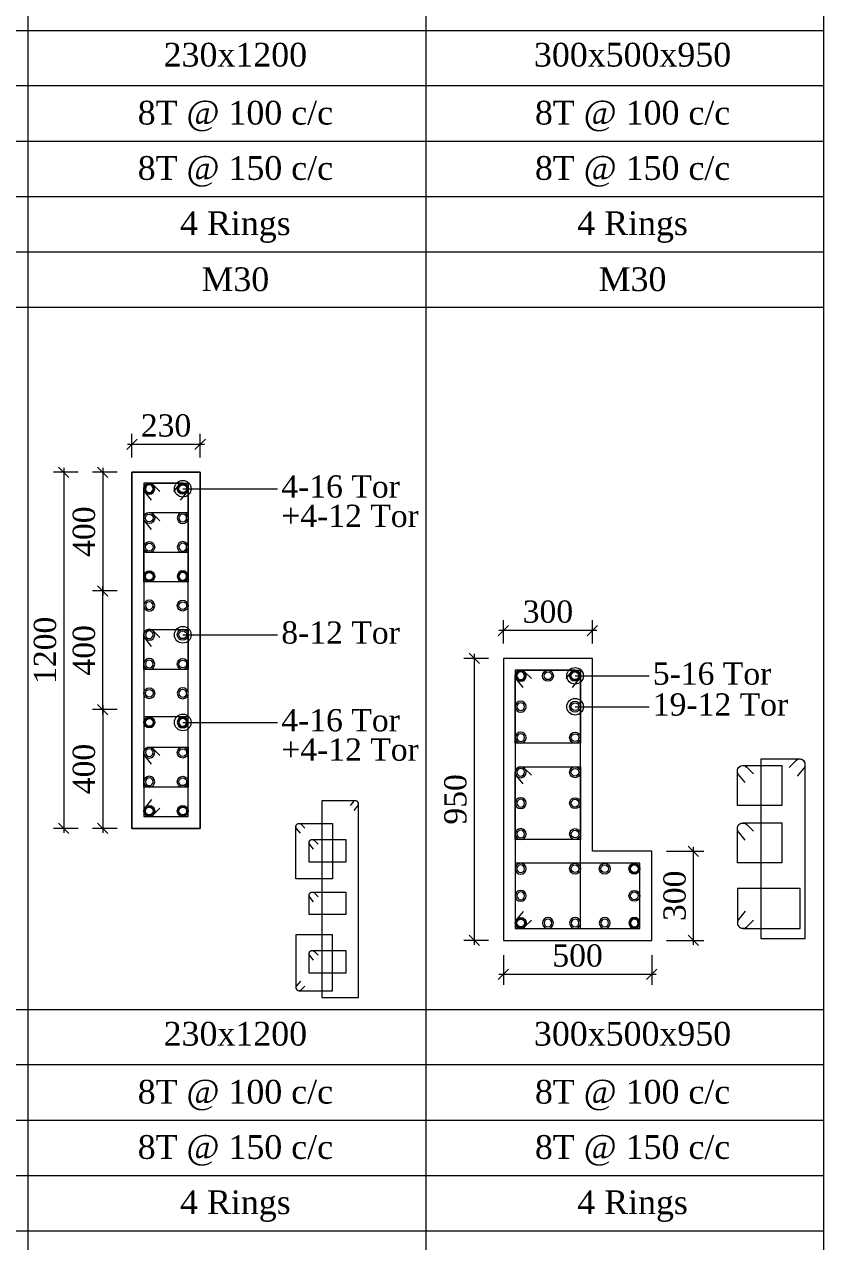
# Model space of a CAD drawing. Header units: metres. Extents: x 95882 to 260884, y 3603 to 81317.
# Drawn here: x 195375 to 198069, y 29357 to 33459 of the extents above; entities that cross this region are included whole.
import ezdxf
from ezdxf.enums import TextEntityAlignment as Align

# ---------------------------------------------------------------- set-up
doc = ezdxf.new("R2010")
doc.units = ezdxf.units.M
doc.header["$LTSCALE"] = 0.05
doc.header["$MEASUREMENT"] = 0
doc.header["$PDMODE"] = 34
doc.header["$PDSIZE"] = -2.5
doc.layers.get('0').update_dxf_attribs({"linetype": 'CONTINUOUS', "lineweight": 0})
doc.layers.get('DEFPOINTS').update_dxf_attribs({"linetype": 'CONTINUOUS'})
for name, color, linetype, lineweight in [('S-DIM-R', 7, 'CONTINUOUS', 9), ('S-SECTION', 5, 'CONTINUOUS', 5), ('S-SECTION MARK', 124, 'CONTINUOUS', 0), ('S-SHEET', 251, 'CONTINUOUS', 0), ('S-STEEL COL_DIA', 1, 'CONTINUOUS', 9), ('S-STEEL RING', 1, 'CONTINUOUS', 9), ('S-TEXT', 7, 'CONTINUOUS', 0), ('S-TEXT COL SIZE', 7, 'CONTINUOUS', 15), ('S-TEXT MIX', 1, 'CONTINUOUS', 15), ('S-TEXT RINGS', 7, 'CONTINUOUS', 15)]:
    doc.layers.add(name, color=color, linetype=linetype, lineweight=lineweight)
doc.styles.add('AAPL-ADRESS tahoma', font='tahoma.ttf')
doc.styles.add('S-ROMANS', font='times.ttf')
doc.styles.get("Standard").update_dxf_attribs({"font": 'times.ttf'})
doc.styles.add('TEXT', font='times.ttf')
doc.dimstyles.new('75mm', dxfattribs={"dimscale": 140, "dimtxt": 1, "dimasz": 0.35, "dimexe": 0.5, "dimexo": 1, "dimgap": 0.01, "dimtad": 0, "dimdec": 0, "dimzin": 12, "dimdsep": 46, "dimtxsty": 'AAPL-ADRESS tahoma', "dimblk": 'OBLIQUE', "dimcen": 0.35, "dimdle": 0.01, "dimse1": 1, "dimse2": 1, "dimclrd": 256, "dimclre": 256, "dimclrt": 256, "dimadec": 0, "dimazin": 3, "dimtfac": 1, "dimtdec": 0, "dimtmove": 1, "dimatfit": 3, "dimldrblk": 'DOTSMALL', "dimfxl": 1, "dimtolj": 1, "dimtzin": 0, "dimarcsym": 1})
doc.dimstyles.new('S_DIM', dxfattribs={"dimtxt": 75, "dimasz": 35, "dimexe": 35, "dimexo": 50, "dimgap": 25, "dimtad": 1, "dimdec": 0, "dimzin": 0, "dimdsep": 46, "dimtxsty": 'Standard', "dimblk": 'OBLIQUE', "dimcen": 0.09, "dimdle": 15, "dimclrd": 256, "dimclre": 256, "dimclrt": 256, "dimadec": 0, "dimazin": 0, "dimtfac": 1, "dimtdec": 0, "dimtofl": 0, "dimtmove": 0, "dimatfit": 3, "dimfxl": 1, "dimtolj": 1, "dimtzin": 0, "dimlwd": -1, "dimlwe": -1, "dimarcsym": 0})

# ---------------------------------------------------------------- blocks, each defined once
blk = doc.blocks.new('_Oblique')
at = {"color": 0, "linetype": 'ByBlock', "lineweight": -2}
blk.add_line((-0.5, -0.5), (0.5, 0.5), dxfattribs=at)
blk = doc.blocks.new('*D612')
at = {"layer": 'DEFPOINTS', "color": 0, "transparency": 16777216}
for p in [(196989.4, 31322.1, -0.1), (196891.1, 30372.1), (196989.4, 30372.1, -0.1)]:
    blk.add_point(p, dxfattribs=at)
at = {"layer": 'S-DIM-R', "transparency": 16777216}
for p, q in [((196939.4, 31322.1), (196856.1, 31322.1)), ((196891.1, 31337.1), (196891.1, 30357.1)), ((196939.4, 30372.1), (196856.1, 30372.1))]:
    blk.add_line(p, q, dxfattribs=at)
at = {"layer": 'S-DIM-R', "transparency": 16777216, "xscale": 35, "yscale": 35, "zscale": 35}
for p, rotation in [((196891.1, 31322.1), 90), ((196891.1, 30372.1), 270)]:
    blk.add_blockref('_Oblique', p, dxfattribs=dict(at, rotation=rotation))
at = {"layer": 'S-DIM-R', "transparency": 16777216, "insert": (196827.9, 30847.1), "char_height": 75, "attachment_point": 5, "rotation": 90}
blk.add_mtext('\\A1;950', dxfattribs=at)
blk = doc.blocks.new('*D613')
at = {"layer": 'DEFPOINTS', "color": 0, "transparency": 16777216}
for p in [(196989.4, 31416.2), (196989.4, 31322.1, 0), (197289.4, 31322.1, 0)]:
    blk.add_point(p, dxfattribs=at)
at = {"layer": 'S-DIM-R', "transparency": 16777216}
for p, q in [((196989.4, 31372.1), (196989.4, 31451.2)), ((197289.4, 31372.1), (197289.4, 31451.2)), ((197304.4, 31416.2), (196974.4, 31416.2))]:
    blk.add_line(p, q, dxfattribs=at)
at = {"layer": 'S-DIM-R', "transparency": 16777216, "xscale": 35, "yscale": 35, "zscale": 35, "rotation": 180}
blk.add_blockref('_Oblique', (196989.4, 31416.2), dxfattribs=at)
at = {"layer": 'S-DIM-R', "transparency": 16777216, "xscale": 35, "yscale": 35, "zscale": 35}
blk.add_blockref('_Oblique', (197289.4, 31416.2), dxfattribs=at)
at = {"layer": 'S-DIM-R', "transparency": 16777216, "insert": (197139.4, 31479.4), "char_height": 75, "attachment_point": 5}
blk.add_mtext('\\A1;300', dxfattribs=at)
blk = doc.blocks.new('*U5')
at = {"layer": 'S-STEEL COL_DIA'}
h = blk.add_hatch(color=256, dxfattribs=at)
h.dxf.hatch_style = 1
h.paths.add_polyline_path([(-18.5, 0, 1), (18.5, 0, 1)])
h.paths.add_polyline_path([(13, 0, -1), (-13, 0, -1)], flags=16)
at = {"layer": 'S-STEEL COL_DIA', "lineweight": 5}
for radius in [18.5, 13]:
    blk.add_circle((0, 0), radius, dxfattribs=at)
blk = doc.blocks.new('*U7')
at = {"layer": 'S-STEEL COL_DIA', "lineweight": 5}
for radius in [18.5, 13, 13]:
    blk.add_circle((0, 0), radius, dxfattribs=at)
blk = doc.blocks.new('*D623')
at = {"layer": 'DEFPOINTS', "color": 0, "transparency": 16777216}
for p in [(195737.4, 31149.5, -0.1), (195639.1, 30749.5), (195737.4, 30749.5, -0.1)]:
    blk.add_point(p, dxfattribs=at)
at = {"layer": 'S-DIM-R', "transparency": 16777216}
for p, q in [((195687.4, 31149.5), (195604.1, 31149.5)), ((195639.1, 31164.5), (195639.1, 30734.5)), ((195687.4, 30749.5), (195604.1, 30749.5))]:
    blk.add_line(p, q, dxfattribs=at)
at = {"layer": 'S-DIM-R', "transparency": 16777216, "xscale": 35, "yscale": 35, "zscale": 35}
for p, rotation in [((195639.1, 31149.5), 90), ((195639.1, 30749.5), 270)]:
    blk.add_blockref('_Oblique', p, dxfattribs=dict(at, rotation=rotation))
at = {"layer": 'S-DIM-R', "transparency": 16777216, "insert": (195576, 30949.5), "char_height": 75, "attachment_point": 5, "rotation": 90}
blk.add_mtext('\\A1;400', dxfattribs=at)
blk = doc.blocks.new('*D624')
at = {"layer": 'DEFPOINTS', "color": 0, "transparency": 16777216}
for p in [(195737.4, 32043.6), (195737.4, 31949.5, 0), (195967.4, 31949.5, 0)]:
    blk.add_point(p, dxfattribs=at)
at = {"layer": 'S-DIM-R', "transparency": 16777216}
for p, q in [((195982.4, 32043.6), (195722.4, 32043.6)), ((195737.4, 31999.5), (195737.4, 32078.6)), ((195967.4, 31999.5), (195967.4, 32078.6))]:
    blk.add_line(p, q, dxfattribs=at)
at = {"layer": 'S-DIM-R', "transparency": 16777216, "xscale": 35, "yscale": 35, "zscale": 35, "rotation": 180}
blk.add_blockref('_Oblique', (195737.4, 32043.6), dxfattribs=at)
at = {"layer": 'S-DIM-R', "transparency": 16777216, "xscale": 35, "yscale": 35, "zscale": 35}
blk.add_blockref('_Oblique', (195967.4, 32043.6), dxfattribs=at)
at = {"layer": 'S-DIM-R', "transparency": 16777216, "insert": (195852.4, 32106.8), "char_height": 75, "attachment_point": 5}
blk.add_mtext('\\A1;230', dxfattribs=at)
blk = doc.blocks.new('*D617')
at = {"layer": 'DEFPOINTS', "color": 0, "transparency": 16777216}
for p in [(195606.2, 31949.5, -0.1), (195507.9, 30749.5), (195606.2, 30749.5, -0.1)]:
    blk.add_point(p, dxfattribs=at)
at = {"layer": 'S-DIM-R', "transparency": 16777216}
for p, q in [((195507.9, 31964.5), (195507.9, 30734.5)), ((195556.2, 31949.5), (195472.9, 31949.5)), ((195556.2, 30749.5), (195472.9, 30749.5))]:
    blk.add_line(p, q, dxfattribs=at)
at = {"layer": 'S-DIM-R', "transparency": 16777216, "xscale": 35, "yscale": 35, "zscale": 35}
for p, rotation in [((195507.9, 31949.5), 90), ((195507.9, 30749.5), 270)]:
    blk.add_blockref('_Oblique', p, dxfattribs=dict(at, rotation=rotation))
at = {"layer": 'S-DIM-R', "transparency": 16777216, "insert": (195444.8, 31349.5), "char_height": 75, "attachment_point": 5, "rotation": 90}
blk.add_mtext('\\A1;1200', dxfattribs=at)
blk = doc.blocks.new('*D618')
at = {"layer": 'DEFPOINTS', "color": 0, "transparency": 16777216}
for p in [(195639.1, 31549.5), (195737.4, 31549.5, -0.1), (195737.4, 31149.5, -0.1)]:
    blk.add_point(p, dxfattribs=at)
at = {"layer": 'S-DIM-R', "transparency": 16777216}
for p, q in [((195687.4, 31549.5), (195604.1, 31549.5)), ((195639.1, 31134.5), (195639.1, 31564.5)), ((195687.4, 31149.5), (195604.1, 31149.5))]:
    blk.add_line(p, q, dxfattribs=at)
at = {"layer": 'S-DIM-R', "transparency": 16777216, "xscale": 35, "yscale": 35, "zscale": 35}
for p, rotation in [((195639.1, 31549.5), 90), ((195639.1, 31149.5), 270)]:
    blk.add_blockref('_Oblique', p, dxfattribs=dict(at, rotation=rotation))
at = {"layer": 'S-DIM-R', "transparency": 16777216, "insert": (195576, 31349.5), "char_height": 75, "attachment_point": 5, "rotation": 90}
blk.add_mtext('\\A1;400', dxfattribs=at)
blk = doc.blocks.new('*D619')
at = {"layer": 'DEFPOINTS', "color": 0, "transparency": 16777216}
for p in [(195737.4, 31949.5, -0.1), (195639.1, 31549.5), (195737.4, 31549.5, -0.1)]:
    blk.add_point(p, dxfattribs=at)
at = {"layer": 'S-DIM-R', "transparency": 16777216}
for p, q in [((195639.1, 31964.5), (195639.1, 31534.5)), ((195687.4, 31949.5), (195604.1, 31949.5)), ((195687.4, 31549.5), (195604.1, 31549.5))]:
    blk.add_line(p, q, dxfattribs=at)
at = {"layer": 'S-DIM-R', "transparency": 16777216, "xscale": 35, "yscale": 35, "zscale": 35}
for p, rotation in [((195639.1, 31949.5), 90), ((195639.1, 31549.5), 270)]:
    blk.add_blockref('_Oblique', p, dxfattribs=dict(at, rotation=rotation))
at = {"layer": 'S-DIM-R', "transparency": 16777216, "insert": (195576, 31749.5), "char_height": 75, "attachment_point": 5, "rotation": 90}
blk.add_mtext('\\A1;400', dxfattribs=at)
blk = doc.blocks.new('*D620')
at = {"layer": 'DEFPOINTS', "color": 0, "transparency": 16777216}
for p in [(196989.3, 30372.1, 0.1), (197489.3, 30372.1, 0.1), (196989.3, 30257.4)]:
    blk.add_point(p, dxfattribs=at)
at = {"layer": 'S-DIM-R', "transparency": 16777216}
for p, q in [((196989.3, 30322.1), (196989.3, 30222.4)), ((197489.3, 30322.1), (197489.3, 30222.4)), ((197504.3, 30257.4), (196974.3, 30257.4))]:
    blk.add_line(p, q, dxfattribs=at)
at = {"layer": 'S-DIM-R', "transparency": 16777216, "xscale": 35, "yscale": 35, "zscale": 35, "rotation": 180}
blk.add_blockref('_Oblique', (196989.3, 30257.4), dxfattribs=at)
at = {"layer": 'S-DIM-R', "transparency": 16777216, "xscale": 35, "yscale": 35, "zscale": 35}
blk.add_blockref('_Oblique', (197489.3, 30257.4), dxfattribs=at)
at = {"layer": 'S-DIM-R', "transparency": 16777216, "insert": (197239.3, 30320.5), "char_height": 75, "attachment_point": 5}
blk.add_mtext('\\A1;500', dxfattribs=at)
blk = doc.blocks.new('*D621')
at = {"layer": 'DEFPOINTS', "color": 0, "transparency": 16777216}
for p in [(197489.3, 30672.1, 0.1), (197629.7, 30672.1), (197489.3, 30372.1, 0.1)]:
    blk.add_point(p, dxfattribs=at)
at = {"layer": 'S-DIM-R', "transparency": 16777216}
for p, q in [((197629.7, 30357.1), (197629.7, 30687.1)), ((197539.3, 30672.1), (197664.7, 30672.1)), ((197539.3, 30372.1), (197664.7, 30372.1))]:
    blk.add_line(p, q, dxfattribs=at)
at = {"layer": 'S-DIM-R', "transparency": 16777216, "xscale": 35, "yscale": 35, "zscale": 35}
for p, rotation in [((197629.7, 30672.1), 90), ((197629.7, 30372.1), 270)]:
    blk.add_blockref('_Oblique', p, dxfattribs=dict(at, rotation=rotation))
at = {"layer": 'S-DIM-R', "transparency": 16777216, "insert": (197566.5, 30522.1), "char_height": 75, "attachment_point": 5, "rotation": 90}
blk.add_mtext('\\A1;300', dxfattribs=at)

msp = doc.modelspace()

# ---------------------------------------------------------------- linework, layer by layer
at = {"layer": 'S-SECTION'}
for points, elevation in [([(195737.4, 30749.5), (195967.4, 30749.5), (195967.4, 31949.5), (195737.4, 31949.5)], 0.2), ([(195967.4, 30749.5), (195737.4, 30749.5), (195737.4, 31949.5), (195967.4, 31949.5)], 0.2), ([(197289.3, 31322.1), (196989.3, 31322.1), (196989.3, 30372.1), (197489.3, 30372.1), (197489.3, 30672.1), (197289.3, 30672.1)], 0.1)]:
    msp.add_lwpolyline(points, close=True, dxfattribs=dict(at, elevation=elevation))
at = {"layer": 'S-SHEET'}
for p, q in [((195387.3, 49003.5, 0.4), (195387.3, 9408.8, 0.3)), ((195387.3, 49003.5, 0.4), (195387.3, 9408.8, 0.3)), ((195387.3, 49003.5, 0.4), (195387.3, 9408.8, 0.3)), ((195387.3, 49003.5, 0.4), (195387.3, 9408.8, 0.3)), ((195387.3, 49003.5, 0.5), (195387.3, 9408.8, 0.4)), ((195387.3, 49003.5, 0.5), (195387.3, 9408.8, 0.4)), ((195387.3, 49003.5, 0.5), (195387.3, 9408.8, 0.4)), ((195387.3, 49003.5, 0.5), (195387.3, 9408.8, 0.4)), ((195387.3, 49003.5, 0.5), (195387.3, 9408.8, 0.4)), ((195387.3, 49003.5, 0.5), (195387.3, 9408.8, 0.4)), ((195387.3, 49003.5, 0.5), (195387.3, 9408.8, 0.4)), ((195387.3, 49003.5, 0.5), (195387.3, 9408.8, 0.4)), ((195387.3, 49003.5, 0.5), (195387.3, 9408.8, 0.4)), ((195387.3, 49003.5, 0.5), (195387.3, 9408.8, 0.4)), ((195387.3, 49003.5, 0.5), (195387.3, 9408.8, 0.4)), ((196727.9, 49003.5, 0), (196727.9, 8286.5, -0.1)), ((177084.5, 33438.7, 0), (198068.5, 33438.7, -0.1)), ((177084.5, 33252.6, 0), (198068.5, 33252.6, -0.1)), ((177084.5, 33252.6, 0), (198068.5, 33252.6, -0.1)), ((177084.5, 33065.5, 0), (198068.5, 33065.5, -0.1)), ((177691.8, 32878.9, 0), (198068.5, 32878.9, -0.1)), ((177084.5, 32692.3, 0), (198068.5, 32692.3, -0.1)), ((177084.5, 30139.2, 0), (198068.5, 30139.2, -0.1)), ((177084.5, 29953.1, 0), (198068.5, 29953.1, -0.1)), ((177084.5, 29953.1, 0), (198068.5, 29953.1, -0.1)), ((177084.5, 29766, 0), (198068.5, 29766, -0.1)), ((177691.8, 29579.3, 0), (198068.5, 29579.3, -0.1)), ((177084.5, 29392.7, 0), (198068.5, 29392.7, -0.1))]:
    msp.add_line(p, q, dxfattribs=at)
at = {"layer": 'S-SHEET', "color": 0}
for p, q in [((198068.5, 49003.5, 0), (198068.5, 8286.5, -0.1)), ((177084.5, 32505.7, 0), (198068.5, 32505.7, -0.1))]:
    msp.add_line(p, q, dxfattribs=at)
at = {"layer": 'S-STEEL RING'}
for points, elevation in [([(195900.7, 31855), (195923.2, 31882.4, 0.633211), (195908.9, 31912.5), (195777.4, 31912.5), (195777.4, 30789.5), (195927.4, 30789.5), (195927.4, 31894.1, 0.666768), (195895.9, 31907.2), (195878.1, 31884.5)], 0.2), ([(197222.7, 31224.5), (197245.2, 31251.9, 0.633211), (197230.9, 31282.1), (197029.4, 31282.1), (197029.4, 30412.1), (197249.4, 30412.1), (197249.4, 31263.6, 0.666768), (197217.9, 31276.7), (197200.1, 31254.1)], 0.1), ([(197979.9, 30925.2), (198002.4, 30952.5, 0.633211), (197988.1, 30982.7), (197856.6, 30982.7), (197856.6, 30378), (198006.6, 30378), (198006.6, 30964.2, 0.666768), (197975.1, 30977.3), (197952.3, 30954.7)], 0.2), ([(197979.9, 30925.2), (198002.4, 30952.5, 0.633211), (197988.1, 30982.7), (197856.6, 30982.7), (197856.6, 30378), (198006.6, 30378), (198006.6, 30964.2, 0.666768), (197975.1, 30977.3), (197952.3, 30954.7)], 0.2), ([(196485.9, 30810.1), (196498.5, 30825.5, 0.633211), (196490.5, 30842.4), (196377.1, 30842.4), (196377.1, 30180), (196500.9, 30180), (196500.9, 30832.1, 0.666768), (196483.2, 30839.4), (196473.2, 30826.7)], 0.1), ([(196485.9, 30810.1), (196498.5, 30825.5, 0.633211), (196490.5, 30842.4), (196377.1, 30842.4), (196377.1, 30180), (196500.9, 30180), (196500.9, 30832.1, 0.666768), (196483.2, 30839.4), (196473.2, 30826.7)], 0.1)]:
    msp.add_lwpolyline(points, format="xyb", dxfattribs=dict(at, elevation=elevation))
at = {"layer": 'S-STEEL RING', "color": 4}
for points, elevation in [([(195804, 31855), (195781.6, 31882.4, -0.633211), (195795.8, 31912.5), (195927.4, 31912.5), (195927.4, 31580.3), (195777.4, 31580.3), (195777.4, 31894.1, -0.666768), (195808.8, 31907.2), (195831.6, 31884.5)], 0.2), ([(195804, 30847), (195781.6, 30819.6, 0.633211), (195795.8, 30789.5), (195927.4, 30789.5), (195927.4, 31124.8), (195777.4, 31124.8), (195777.4, 30807.9, 0.666768), (195808.8, 30794.8), (195831.6, 30817.5)], 0.2), ([(196305.1, 30733.8), (196292.5, 30749.2, -0.633211), (196300.5, 30766.2), (196413.9, 30766.2), (196413.9, 30579.3), (196290.1, 30579.3), (196290.1, 30755.8, -0.666768), (196307.8, 30763.2), (196320.7, 30750.4)], 0.1), ([(196305.1, 30234.7), (196292.5, 30219.3, 0.633211), (196300.5, 30202.3), (196413.9, 30202.3), (196413.9, 30391), (196290.1, 30391), (196290.1, 30212.7, 0.666768), (196307.8, 30205.3), (196320.7, 30218.1)], 0.1)]:
    msp.add_lwpolyline(points, format="xyb", dxfattribs=dict(at, elevation=elevation))
at = {"layer": 'S-STEEL RING', "color": 3}
for points, elevation in [([(195804, 31756.6), (195781.6, 31783.9, -0.633211), (195795.8, 31814.1), (195927.4, 31814.1), (195927.4, 31678.7), (195777.4, 31678.7), (195777.4, 31795.6, -0.666768), (195808.8, 31808.7), (195831.6, 31786.1)], 0.2), ([(195804, 31362.7), (195781.6, 31390.1, -0.633211), (195795.8, 31420.2), (195927.4, 31420.2), (195927.4, 31284.9), (195777.4, 31284.9), (195777.4, 31401.8, -0.666768), (195808.8, 31414.9), (195831.6, 31392.2)], 0.2), ([(197056, 31224.5), (197033.5, 31251.9, -0.633211), (197047.8, 31282.1), (197249.4, 31282.1), (197249.4, 31036.6), (197029.4, 31036.6), (197029.4, 31263.6, -0.666768), (197060.8, 31276.7), (197083.6, 31254.1)], 0.1), ([(195804, 30965.8), (195781.6, 30993.1, -0.633211), (195795.8, 31023.3), (195927.4, 31023.3), (195927.4, 30887.9), (195777.4, 30887.9), (195777.4, 31004.9, -0.666768), (195808.8, 31017.9), (195831.6, 30995.3)], 0.2), ([(197056, 30899.4), (197033.5, 30926.8, -0.633211), (197047.8, 30956.9), (197249.4, 30956.9), (197249.4, 30711.5), (197029.4, 30711.5), (197029.4, 30938.5, -0.666768), (197060.8, 30951.6), (197083.6, 30928.9)], 0.1), ([(197804.5, 30903.8), (197782.1, 30931.2, -0.633211), (197796.3, 30961.4), (197927.9, 30961.4), (197927.9, 30826.9), (197777.9, 30826.9), (197777.9, 30942.9, -0.666768), (197809.3, 30956), (197832.2, 30933.4)], 0.2), ([(197804.5, 30710.1), (197782.1, 30737.4, -0.633211), (197796.3, 30767.6), (197927.9, 30767.6), (197927.9, 30633.1), (197777.9, 30633.1), (197777.9, 30749.1, -0.666768), (197809.3, 30762.2), (197832.2, 30739.6)], 0.2), ([(196349.7, 30679.5), (196337.1, 30694.9, -0.633211), (196345.1, 30711.9), (196458.5, 30711.9), (196458.5, 30635.7), (196334.7, 30635.7), (196334.7, 30701.5, -0.666768), (196352.4, 30708.9), (196365.3, 30696.1)], 0.1), ([(197056, 30469.6), (197033.5, 30442.2, 0.633211), (197047.8, 30412.1), (197449.3, 30412.1), (197449.3, 30632.1), (197029.4, 30632.1), (197029.4, 30430.5, 0.666768), (197060.8, 30417.4), (197083.6, 30440.1)], 0.1), ([(196349.7, 30502.4), (196337.1, 30517.8, -0.633211), (196345.1, 30534.8), (196458.5, 30534.8), (196458.5, 30458.7), (196334.7, 30458.7), (196334.7, 30524.4, -0.666768), (196352.4, 30531.8), (196365.3, 30519)], 0.1), ([(197804.5, 30470.1), (197782.1, 30442.7, 0.633211), (197796.3, 30412.5), (197989.8, 30412.5), (197989.8, 30547), (197777.9, 30547), (197777.9, 30431, 0.666768), (197809.3, 30417.9), (197832.2, 30440.5)], 0.2), ([(196349.7, 30305.5), (196337.1, 30320.8, -0.633211), (196345.1, 30337.8), (196458.5, 30337.8), (196458.5, 30261.7), (196334.7, 30261.7), (196334.7, 30327.4, -0.666768), (196352.4, 30334.8), (196365.3, 30322.1)], 0.1)]:
    msp.add_lwpolyline(points, format="xyb", dxfattribs=dict(at, elevation=elevation))

# ---------------------------------------------------------------- block references
at = {"layer": 'S-STEEL COL_DIA', "xscale": -1}
for name, p in [('*U5', (195795.8, 31894.1, 0.2)), ('*U7', (195795.8, 31500.2, 0.2)), ('*U7', (195795.8, 31401.8, 0.2)), ('*U7', (195795.8, 31303.3, 0.2)), ('*U5', (197047.8, 31263.6, 0.1)), ('*U7', (197047.8, 31159.5, 0.1)), ('*U7', (197047.8, 31055.3, 0.1)), ('*U7', (195795.8, 31004.9, 0.2)), ('*U7', (197047.8, 30938.5, 0.1)), ('*U7', (195795.8, 30906.4, 0.2)), ('*U7', (197047.8, 30834.4, 0.1)), ('*U7', (197047.8, 30730.2, 0.1)), ('*U7', (197047.8, 30613.4, 0.1)), ('*U7', (197047.8, 30522.1, 0.1))]:
    msp.add_blockref(name, p, dxfattribs=at)
at = {"layer": 'S-STEEL COL_DIA'}
for name, p in [('*U5', (195908.9, 31894.1, 0.2)), ('*U7', (195908.9, 31500.2, 0.2)), ('*U7', (195908.9, 31401.8, 0.2)), ('*U7', (195908.9, 31303.3, 0.2)), ('*U7', (197139.4, 31263.6, 0.1)), ('*U5', (197230.9, 31263.6, 0.1)), ('*U7', (197230.9, 31159.5, 0.1)), ('*U7', (197230.9, 31055.3, 0.1)), ('*U7', (195908.9, 31004.9, 0.2)), ('*U7', (197230.9, 30938.5, 0.1)), ('*U7', (195908.9, 30906.4, 0.2)), ('*U7', (197230.9, 30834.4, 0.1)), ('*U5', (195908.9, 30807.9, 0.2)), ('*U7', (197230.9, 30730.2, 0.1)), ('*U7', (197230.9, 30613.4, 0.1)), ('*U7', (197330.9, 30613.4, 0.1)), ('*U5', (197430.9, 30613.4, 0.2)), ('*U7', (197430.9, 30522.1, 0.1))]:
    msp.add_blockref(name, p, dxfattribs=at)
at = {"layer": 'S-STEEL COL_DIA', "rotation": 180}
for name, p in [('*U7', (195795.8, 31795.6, 0.2)), ('*U7', (195795.8, 31697.2, 0.2)), ('*U5', (195795.8, 31598.7, 0.2)), ('*U7', (195795.8, 31204.9, 0.2)), ('*U5', (195795.8, 31106.4, 0.2)), ('*U5', (195795.8, 30807.9, 0.2)), ('*U5', (197047.8, 30430.5, 0.1))]:
    msp.add_blockref(name, p, dxfattribs=at)
at = {"layer": 'S-STEEL COL_DIA', "xscale": -1, "rotation": 180}
for name, p in [('*U7', (195908.9, 31795.6, 0.2)), ('*U7', (195908.9, 31697.2, 0.2)), ('*U5', (195908.9, 31598.7, 0.2)), ('*U7', (195908.9, 31204.9, 0.2)), ('*U5', (195908.9, 31106.4, 0.2)), ('*U7', (197139.4, 30430.5, 0.1)), ('*U7', (197230.9, 30430.5, 0.1)), ('*U7', (197330.9, 30430.5, 0.1)), ('*U5', (197430.9, 30430.5, 0.1))]:
    msp.add_blockref(name, p, dxfattribs=at)

# ---------------------------------------------------------------- texts
at = {"layer": 'S-TEXT', "color": 7, "style": 'TEXT'}
for s, p in [('4-16 Tor ', (196240.8, 31864.2, 0.2)), ('+4-12 Tor ', (196240.8, 31765.3, 0.2)), ('8-12 Tor ', (196240.8, 31371.9, 0.2)), ('5-16 Tor ', (197492.8, 31233.7, 0.1)), ('19-12 Tor ', (197492.8, 31129.5, 0.1)), ('4-16 Tor ', (196240.8, 31076.5, 0.2)), ('+4-12 Tor ', (196240.8, 30977.6, 0.2))]:
    msp.add_text(s, height=75, dxfattribs=at).set_placement(p)
at = {"layer": 'S-TEXT COL SIZE', "color": 5, "style": 'S-ROMANS'}
for p in [(196086.1, 33356.9, 0.3), (196086.1, 30057.3, 0.3)]:
    msp.add_text('230x1200', height=80, dxfattribs=at).set_placement(p, align=Align.MIDDLE_CENTER)
at = {"layer": 'S-TEXT COL SIZE', "color": 2, "style": 'S-ROMANS'}
for p in [(197424.6, 33356.9, 0.1), (197424.6, 30057.3, 0.1)]:
    msp.add_text('300x500x950', height=80, dxfattribs=at).set_placement(p, align=Align.MIDDLE_CENTER)
at = {"layer": 'S-TEXT MIX', "style": 'S-ROMANS'}
for p in [(196086.1, 32600.2, 0.3), (197424.6, 32600.2, 0.1)]:
    msp.add_text('M30', height=80, dxfattribs=at).set_placement(p, align=Align.MIDDLE_CENTER)
at = {"layer": 'S-TEXT RINGS', "style": 'S-ROMANS'}
for s, p in [('8T @ 100 c/c', (196086.1, 33161.4, 0.3)), ('8T @ 100 c/c', (197424.6, 33161.4, 0.1)), ('8T @ 150 c/c', (196086.1, 32975, 0.4)), ('8T @ 150 c/c', (197424.6, 32975, 0.1)), ('4 Rings', (196086.1, 32788.9, 0.3)), ('4 Rings', (197424.6, 32788.9, 0.1)), ('8T @ 100 c/c', (196086.1, 29861.8, 0.3)), ('8T @ 100 c/c', (197424.6, 29861.8, 0.1)), ('8T @ 150 c/c', (196086.1, 29675.5, 0.4)), ('8T @ 150 c/c', (197424.6, 29675.5, 0.1)), ('4 Rings', (196086.1, 29489.4, 0.3)), ('4 Rings', (197424.6, 29489.4, 0.1))]:
    msp.add_text(s, height=80, dxfattribs=at).set_placement(p, align=Align.MIDDLE_CENTER)

# ---------------------------------------------------------------- dimensions: what is measured, and where the dimension line sits
at = {"layer": 'S-DIM-R'}
for base, p1, p2, picture, middle in [((195737.4, 32043.6, 0.2), (195967.4, 31949.5, 0.2), (195737.4, 31949.5, 0.2), '*D624', (195852.4, 32106.8, 0.2)), ((196989.4, 31416.2, 0.1), (197289.4, 31322.1, 0.1), (196989.4, 31322.1, 0.1), '*D613', (197139.4, 31479.4, 0.1)), ((196989.3, 30257.4, 0), (197489.3, 30372.1, 0.1), (196989.3, 30372.1, 0.1), '*D620', (197239.3, 30320.5, 0))]:
    dim = msp.add_linear_dim(base=base, p1=p1, p2=p2, dimstyle='S_DIM', dxfattribs=at)
    dim.commit()
    dim.dimension.update_dxf_attribs({"geometry": picture, "text_midpoint": middle})
for base, p1, p2, angle, picture, middle in [((195507.9, 30749.5, 0.3), (195606.2, 31949.5, 0.2), (195606.2, 30749.5, 0.2), 90, '*D617', (195444.8, 31349.5, 0.3)), ((195639.1, 31549.5, 0.3), (195737.4, 31949.5, 0.2), (195737.4, 31549.5, 0.2), 90, '*D619', (195576, 31749.5, 0.3)), ((195639.1, 31549.5, 0.3), (195737.4, 31149.5, 0.2), (195737.4, 31549.5, 0.2), 270, '*D618', (195576, 31349.5, 0.3)), ((196891.1, 30372.1, 0.2), (196989.4, 31322.1, 0.1), (196989.4, 30372.1, 0.1), 90, '*D612', (196827.9, 30847.1, 0.2)), ((195639.1, 30749.5, 0.3), (195737.4, 31149.5, 0.2), (195737.4, 30749.5, 0.2), 90, '*D623', (195576, 30949.5, 0.3)), ((197629.7, 30672.1, 0), (197489.3, 30372.1, 0.1), (197489.3, 30672.1, 0.1), 90, '*D621', (197566.5, 30522.1, 0))]:
    dim = msp.add_linear_dim(base=base, p1=p1, p2=p2, angle=angle, dimstyle='S_DIM', dxfattribs=at)
    dim.commit()
    dim.dimension.update_dxf_attribs({"geometry": picture, "text_midpoint": middle})

# ---------------------------------------------------------------- leaders
at = {"layer": 'S-SECTION MARK', "linetype": 'ByBlock'}
for points in [[(195908.9, 31894.1, 0.2), (196228.6, 31894.1, 0.2)], [(195908.9, 31401.8, 0.2), (196228.6, 31401.8, 0.2)], [(197230.9, 31263.6, 0.1), (197480.6, 31263.6, 0.1)], [(197230.9, 31159.5, 0.1), (197480.6, 31159.5, 0.1)], [(195908.9, 31106.4, 0.2), (196228.6, 31106.4, 0.2)]]:
    msp.add_leader(points, dimstyle='75mm', override={"dimasz": 0.4, "dimldrblk": 'Origin', "dimfxlon": 1, "dimlwd": 0}, dxfattribs=at)

doc.saveas('drawing.dxf')
